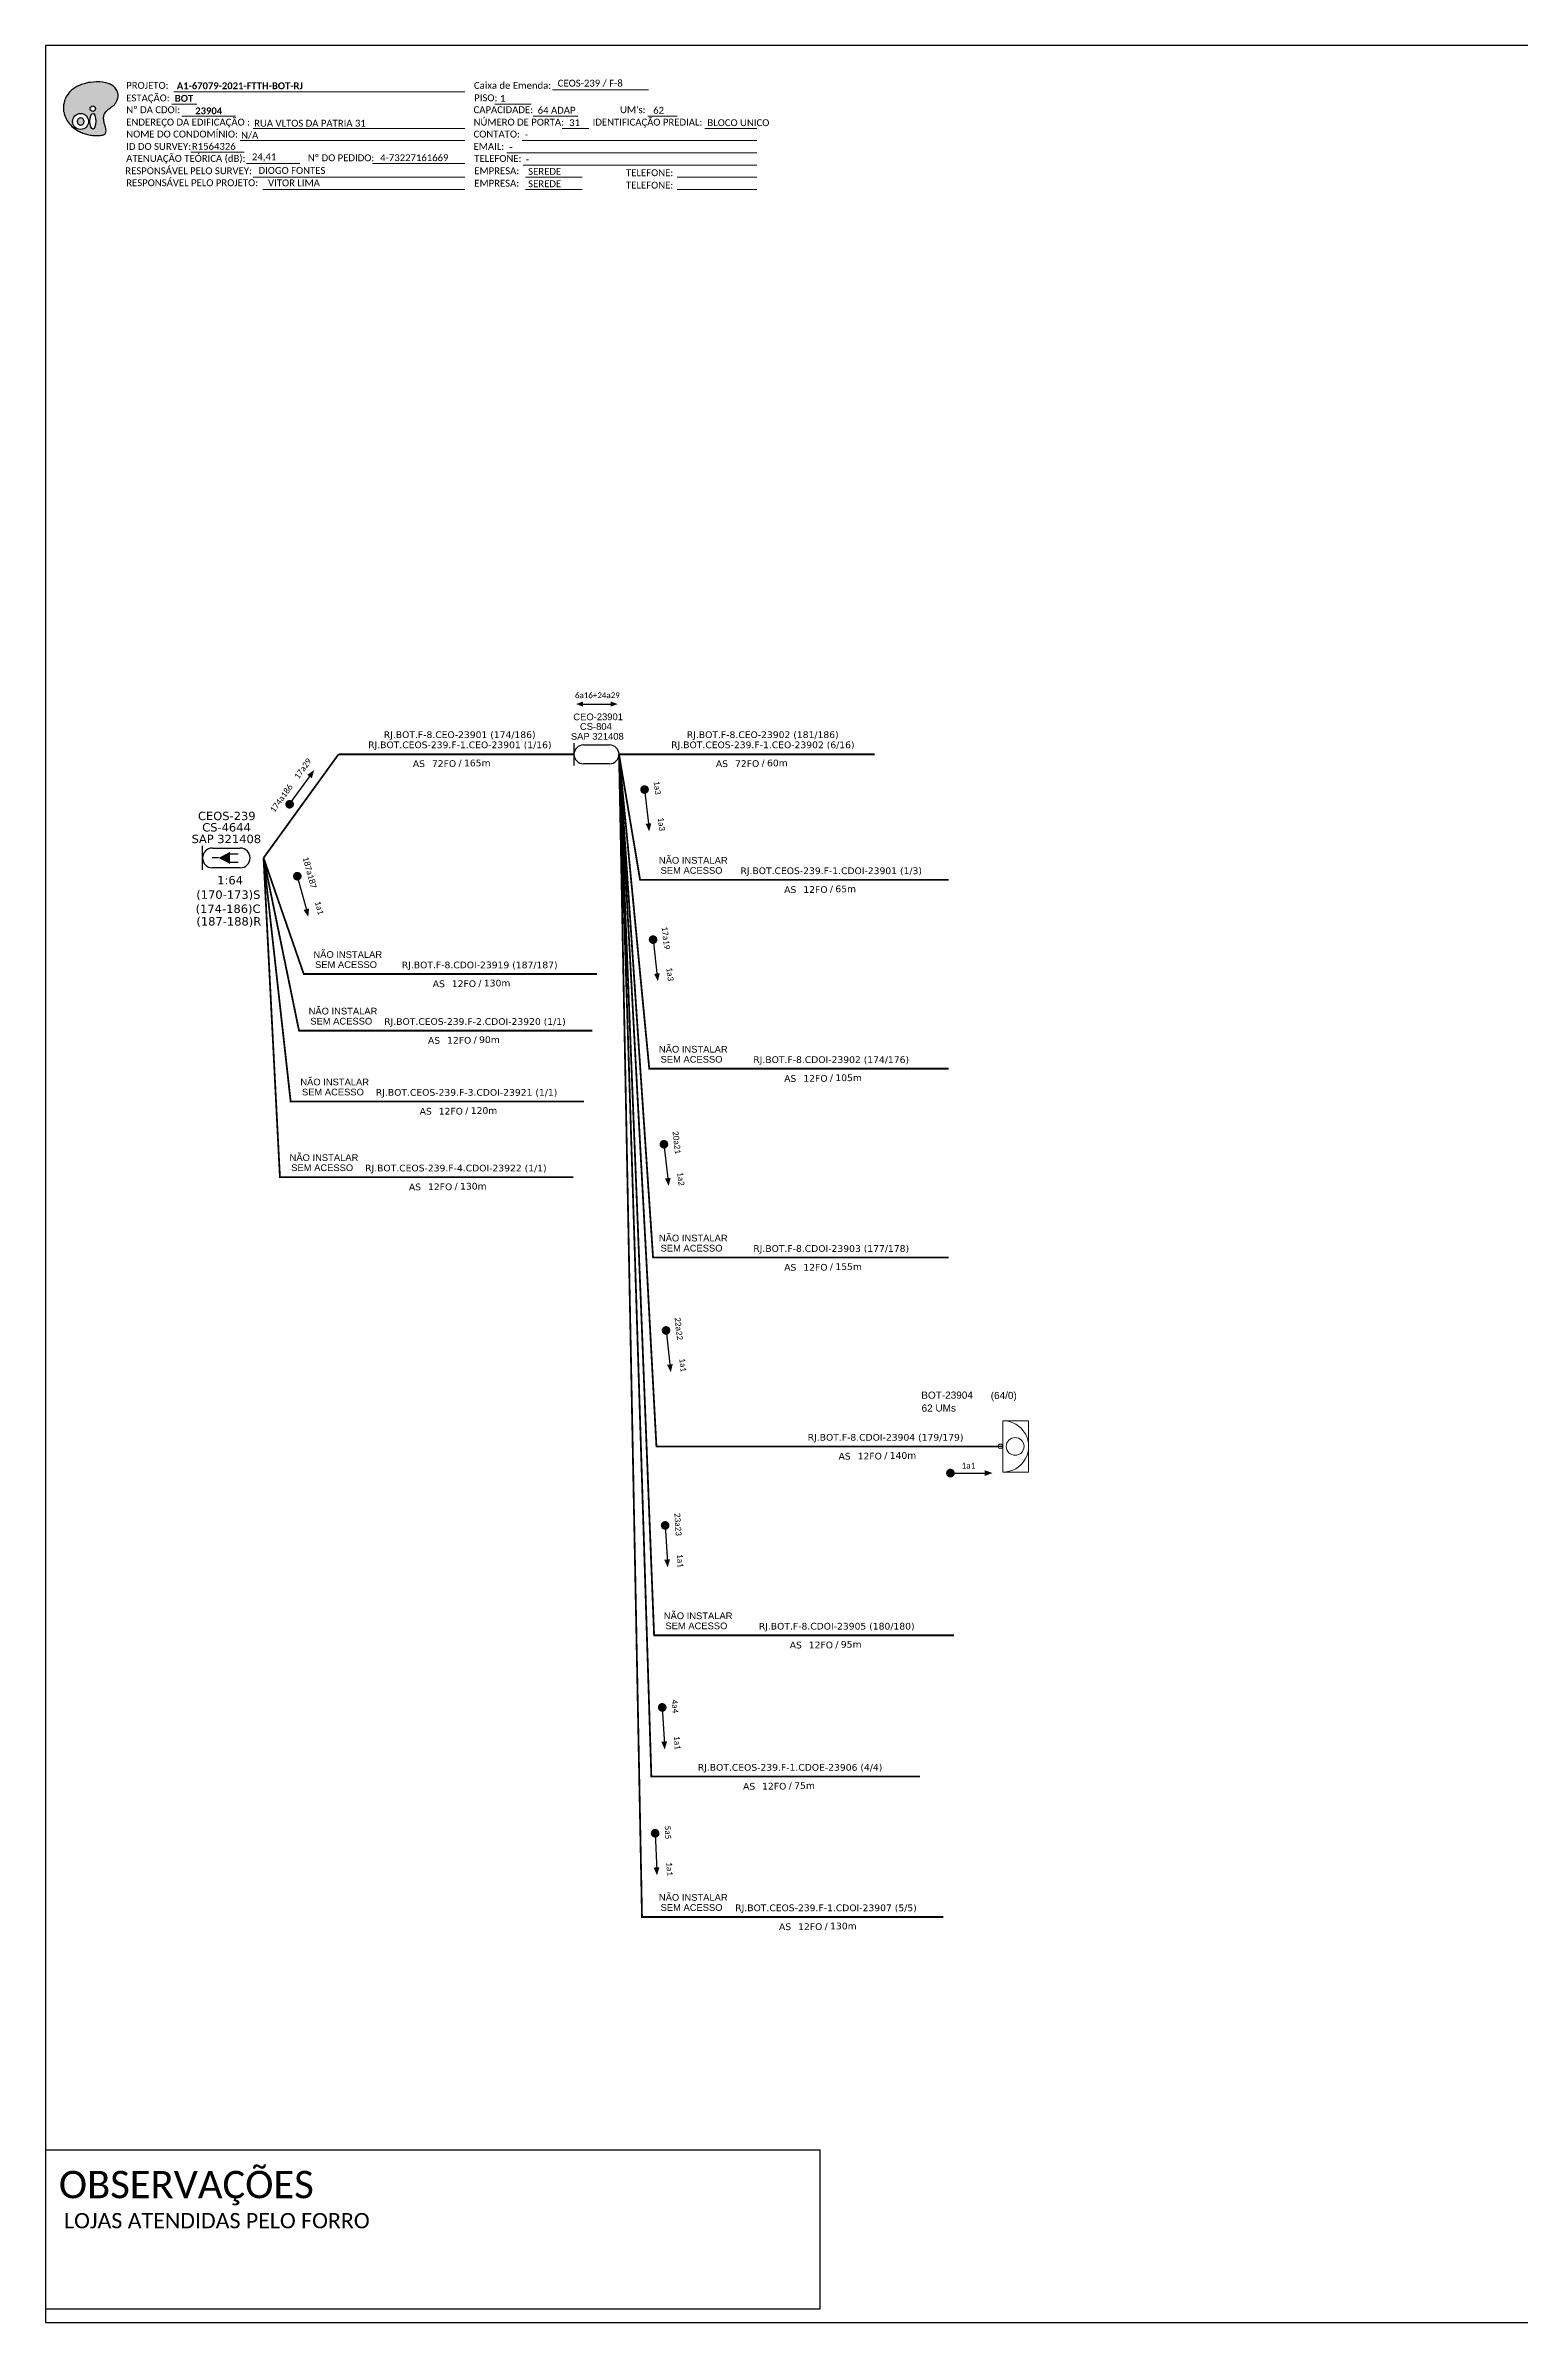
# Model space of a CAD drawing. Extents: x -89 to 749, y 705 to 1299.
# Drawn here: x -89 to 296, y 705 to 1299 of the extents above; entities that cross this region are included whole.
import ezdxf
from ezdxf.enums import TextEntityAlignment as Align

# ---------------------------------------------------------------- set-up
doc = ezdxf.new("R2010")
doc.units = 0
for name, color, linetype, lineweight in [("20.0-LEGENDA DOS CDO'S", 1, 'Continuous', 0), ('20.2-CDO_POSTE', 1, 'Continuous', 5), ('40.1-ETIQUETAS', 1, 'Continuous', 20)]:
    doc.layers.add(name, color=color, linetype=linetype, lineweight=lineweight)
for name, color, linetype in [('20.4-CEOS', 1, 'Continuous'), ('CAP a instalar', 1, 'Continuous'), ('SETA', 7, 'Continuous')]:
    doc.layers.add(name, color=color, linetype=linetype)
doc.styles.add('ARIAL', font='arial.ttf')
doc.styles.add('siredit', font='verdana.ttf')
doc.styles.get("Standard").update_dxf_attribs({"font": 'arial.ttf'})
doc.styles.add('WMF-Calibri0', font='calibri.ttf')
doc.styles.add('WMF-Calibri1', font='calibrib.ttf')
doc.linetypes.add('FENCELINE1', pattern='A,0.25,-0.1,[133,ltypeshp.shx,S=0.1,R=0,X=-0.1,Y=0],-0.1,1', length=1.45)

# ---------------------------------------------------------------- blocks, each defined once
blk = doc.blocks.new('OI')
h = blk.add_hatch(color=40)
edge = h.paths.add_edge_path()
edge.add_spline(control_points=[(4.35, -0.67), (3.92, -0.99), (3.26, -1.5), (2.81, -2.59), (2.9, -3.5), (3.06, -4.27), (3.31, -4.85), (3.37, -5.39), (3.4, -5.88), (3.2, -6.4), (2.54, -6.61), (1.65, -6.63), (0.55, -6.67), (-0.56, -6.42), (-1.61, -6.14), (-2.77, -5.61), (-3.92, -4.77), (-4.89, -3.7), (-5.34, -2.65), (-5.6, -1.94), (-5.85, -0.96), (-5.71, 0.47), (-5.1, 2.02), (-4.14, 3.02), (-3.3, 3.61), (-2.37, 4.16), (-1.36, 4.44), (-0.56, 4.7), (0.79, 4.85), (2.24, 4.97), (3.79, 4.57), (4.67, 4.21), (5.44, 3.65), (5.76, 2.99), (6.03, 2.21), (6.01, 1.46), (5.72, 0.64), (5.31, 0.08), (4.88, -0.38), (4.51, -0.55), (4.35, -0.67)], knot_values=[0, 0, 0, 0, 1.60434, 2.417191, 3.427595, 4.282808, 4.776746, 5.304182, 5.888771, 6.258406, 6.858137, 7.79129, 8.986195, 10.124242, 11.187857, 12.242908, 13.953784, 15.414161, 16.515391, 17.349188, 17.675853, 19.552021, 21.515531, 22.568638, 23.63245, 24.621084, 25.782718, 26.745347, 27.142653, 29.870543, 31.004649, 31.921532, 32.709589, 33.801391, 34.042471, 35.192333, 35.971461, 36.628871, 37.254359, 37.836911, 37.836911, 37.836911, 37.836911], degree=3, periodic=0)
h.paths.add_polyline_path([(1.13, -0.87, -1), (-0.04, -0.87, -1)], flags=16)
edge = h.paths.add_edge_path(flags=16)
edge.add_ellipse((0.56, -3.59), major_axis=(-0.02, 1.71), ratio=0.361305, start_angle=0, end_angle=360)
h.paths.add_polyline_path([(-0.36, -3.62, -1), (-3.8, -3.62, -1)], flags=16)
edge = h.paths.add_edge_path(flags=0)
edge.add_ellipse((-2.08, -3.62), major_axis=(0, 0.885), ratio=0.758294, start_angle=0, end_angle=360)
at = {"color": 40}
for centre, radius in [((-2.08, -3.62), 1.72), ((0.54, -0.87), 0.587)]:
    blk.add_circle(centre, radius, dxfattribs=at)
blk.add_ellipse((-2.08, -3.62), major_axis=(0, 0.885), ratio=0.758294, start_param=-3.141592653589792, end_param=3.141592653589792, dxfattribs=at)
blk.add_ellipse((0.56, -3.59), major_axis=(-0.02, 1.71), ratio=0.361305, dxfattribs=at)
at = {"color": 40, "start_tangent": (-0.800898, -0.598801), "end_tangent": (-0.800898, -0.598801)}
blk.add_spline([(4.35, -0.67), (3.2, -1.78), (2.9, -2.54), (2.92, -3.55), (3.12, -4.38), (3.28, -4.85), (3.37, -5.37), (3.35, -5.95), (3.2, -6.29), (2.66, -6.55), (1.73, -6.63), (0.54, -6.62), (-0.58, -6.41), (-1.6, -6.11), (-2.56, -5.67), (-3.95, -4.67), (-4.89, -3.56), (-5.37, -2.56), (-5.64, -1.78), (-5.72, -1.46), (-5.63, 0.42), (-4.84, 2.22), (-4.13, 2.99), (-3.27, 3.62), (-2.4, 4.09), (-1.3, 4.47), (-0.37, 4.72), (0.02, 4.77), (2.75, 4.8), (3.85, 4.53), (4.69, 4.16), (5.31, 3.68), (5.85, 2.73), (5.93, 2.5), (5.94, 1.35), (5.67, 0.62), (5.29, 0.08), (4.84, -0.36), (4.35, -0.67)], degree=3, dxfattribs=at)
blk = doc.blocks.new('CARIMBO')
at = {"color": 7, "lineweight": 0}
for points in [[(35.66, -16.79), (111.64, -16.79)], [(134.48, -16.3), (159.61, -16.3)], [(35.15, -20.06), (41.7, -20.06)], [(37.81, -23.14), (51.75, -23.14)], [(119.43, -20.02), (128.92, -20.02)], [(129.48, -23.14), (141.1, -23.14)], [(159.42, -23.14), (167.09, -23.14)], [(52.97, -29.48), (111.64, -29.48)], [(56.38, -26.37), (111.64, -26.37)], [(126.6, -29.48), (187.83, -29.48)], [(137.07, -26.37), (144.01, -26.37)], [(174.24, -26.37), (187.8, -26.37)], [(40.13, -32.55), (54.07, -32.55)], [(54.67, -35.52), (68.61, -35.52)], [(122.56, -32.72), (187.83, -32.72)], [(56.38, -39.07), (111.64, -39.07)], [(126.84, -35.96), (187.83, -35.96)], [(127.45, -39.07), (142.25, -39.07)], [(167.06, -39.07), (187.83, -39.07)], [(58.87, -42.31), (111.64, -42.31)], [(127.45, -42.31), (142.25, -42.31)], [(167.06, -42.31), (187.83, -42.31)]]:
    blk.add_lwpolyline(points, dxfattribs=at)
at = {"color": 7, "xscale": 1.213923925163967, "yscale": 1.213923925163967, "zscale": 1.213923925163967, "rotation": 0.1532896023949059}
blk.add_blockref('OI', (13.86, -20.16), dxfattribs=at)
at = {"color": 7, "lineweight": 0, "style": 'WMF-Calibri0'}
for s, height, p in [('PROJETO:', 1.793, (23.26, -16.04)), ('ESTAÇÃO:', 1.793, (23.26, -19.32)), ('Caixa de Emenda:', 1.7927, (114.02, -16.04)), ('PISO:', 1.793, (114.09, -19.28)), ('ENDEREÇO DA EDIFICAÇÃO :', 1.7927, (23.26, -25.63)), ('Nº DA CDOI:', 1.7927, (23.26, -22.39)), ('CAPACIDADE:', 1.7927, (113.91, -22.39)), ('NÚMERO DE PORTA:', 1.7927, (113.91, -25.63)), ('IDENTIFICAÇÃO PREDIAL:', 1.7927, (144.99, -25.63)), ("UM's:", 1.793, (152.15, -22.39)), ('NOME DO CONDOMÍNIO:', 1.7927, (23.26, -28.74)), ('CONTATO:', 1.793, (113.91, -28.74)), ('ATENUAÇÃO TEÓRICA (dB):', 1.7927, (23.26, -35.09)), ('ID DO SURVEY:', 1.7927, (23.26, -31.97)), ('EMAIL:', 1.793, (113.91, -31.97)), ('TELEFONE:', 1.793, (114.09, -35.09)), ('RESPONSÁVEL PELO SURVEY:', 1.7927, (23.02, -38.32)), ('RESPONSÁVEL PELO PROJETO:', 1.7927, (23.26, -41.44)), ('EMPRESA:', 1.793, (114.09, -38.32)), ('EMPRESA:', 1.793, (114.09, -41.56)), ('TELEFONE:', 1.793, (153.7, -38.83)), ('TELEFONE:', 1.793, (153.7, -42.06))]:
    blk.add_text(s, height=height, dxfattribs=at).set_placement(p)
at = {"color": 7, "lineweight": 0, "flags": 8}
for tag, p, style in [('EST', (35.94, -19.41), 'WMF-Calibri1'), ('PROJ', (36.46, -16.13), 'WMF-Calibri1'), ('PISO_PTR', (120.78, -19.42), 'WMF-Calibri0'), ('CEOS-XX', (135.87, -15.46), 'WMF-Calibri0'), ('CAPAC.', (130.66, -22.52), 'WMF-Calibri0'), ("UC'S", (160.78, -22.54), 'WMF-Calibri0'), ('NOME_DO_COND.', (53.23, -29.02), 'WMF-Calibri0'), ('LOGRADOURO', (56.65, -25.91), 'WMF-Calibri0'), ('NOME_DO_CONTATO', (127.3, -28.89), 'WMF-Calibri0'), ('N°', (138.85, -25.77), 'WMF-Calibri0'), ('N°PREDIO', (174.94, -25.77), 'WMF-Calibri0'), ('_ID_', (40.39, -31.94), 'WMF-Calibri0'), ('O_POTEN', (56.06, -34.68), 'WMF-Calibri0'), ('EMAIL', (123.26, -32.12), 'WMF-Calibri0'), ('TELEFONE', (127.55, -35.36), 'WMF-Calibri0'), ('RES_SURVEY', (57.78, -38.23), 'WMF-Calibri0'), ('RES_PROJ', (60.27, -41.47), 'WMF-Calibri0'), ('EMP_RESP_SURVEY', (128.16, -38.47), 'WMF-Calibri0'), ('EMP_RESP_PROJ', (128.16, -41.71), 'WMF-Calibri0'), ('CONT_RESP_SURVEY', (167.76, -38.47), 'WMF-Calibri0'), ('CONT_RESP_PROJ', (167.76, -41.71), 'WMF-Calibri0')]:
    blk.add_attdef(tag, p, '', height=1.79, dxfattribs=dict(at, style=style))
at = {"color": 7, "lineweight": 0, "style": 'WMF-Calibri1', "flags": 8}
blk.add_attdef("N° CDO'S", text='', height=1.79, dxfattribs=at).set_placement((44.78, -22.68), align=Align.CENTER)
blk = doc.blocks.new('CEOS_RP_CT_DRT')
at = {"layer": '20.4-CEOS', "color": 0}
for p, q in [((-4.54, 1.19), (-1.19, 1.19)), ((-1.19, -1.19), (-4.54, -1.19))]:
    blk.add_line(p, q, dxfattribs=at)
for points in [[(-5.73, -1.43), (-5.73, 1.44)], [(-3.79, 0), (-4.59, 0)], [(-2.47, 0.48), (-1.45, 0.48)], [(-2.47, -0.52), (-1.45, -0.52)]]:
    blk.add_lwpolyline(points, dxfattribs=at)
blk.add_lwpolyline([(-3.79, 0, 0, 1.47, 0), (-2.41, 0, 1.47, 1.47, 0)], format="xyseb", dxfattribs=at)
for centre, start, end in [((-4.54, 0), 90, 270), ((-1.19, 0), 270, 90)]:
    blk.add_arc(centre, 1.19, start, end, dxfattribs=at)
at = {"layer": '20.4-CEOS', "color": 7, "style": 'siredit'}
for tag, p in [('Nº_DA_CEOS', (-2.86, 5.6)), ('LOCAL', (-2.86, 4.24)), ('SAP', (-2.86, 2.78)), ('RACIO_SPLITAGEM', (-2.86, -1.88)), ('FIBRAS_SPLITTER', (-2.86, -3.58)), ('FIBRAS_TOP_C', (-2.86, -5.08)), ('RESERVA_FINAIS', (-2.86, -6.39))]:
    blk.add_attdef(tag, text='', height=1.01, dxfattribs=at).set_placement(p, align=Align.TOP_CENTER)
blk = doc.blocks.new('ETIQUETA_RS5F')
at = {"layer": '40.1-ETIQUETAS', "color": 0, "style": 'siredit'}
blk.add_text('/', height=1.5, dxfattribs=at).set_placement((1.58, -1.95), align=Align.MIDDLE_RIGHT)
for tag, p in [('ETIQUETA_R_SECUNDARIA', (1.21, 2.1)), ('ETIQUETA_R_PRIMARIA', (1.21, 4.1)), ('F_ATIVAS/F_MORTAS', (1.14, -4.24))]:
    blk.add_attdef(tag, text='', height=1.5, dxfattribs=at).set_placement(p, align=Align.MIDDLE_CENTER)
for tag, p in [('TIPO_CABO', (-6.58, -2.12)), ('CAP_CABO', (0.4, -2.09))]:
    blk.add_attdef(tag, text='', height=1.5, dxfattribs=at).set_placement(p, align=Align.MIDDLE_RIGHT)
blk.add_attdef('METROS', text='', height=1.5, dxfattribs=at).set_placement((2.14, -1.95), align=Align.MIDDLE_LEFT)
for tag, p in [('FUSÃO_1', (0.85, -8.39)), ('FUSÃO_2', (0.85, -10.6)), ('FUSÃO_3', (0.85, -12.93)), ('FUSÃO_4', (0.85, -15.14)), ('FUSÃO_5', (0.85, -17.16))]:
    blk.add_attdef(tag, text='', height=1.5, dxfattribs=at).set_placement(p, align=Align.CENTER)
blk = doc.blocks.new('CDOE-TEXTO PADRÃO')
at = {"layer": "20.0-LEGENDA DOS CDO'S", "color": 0, "style": 'ARIAL'}
for tag, p in [('CDO_N', (0.49, 7.39)), ('CORDOALHA', (0.5, 4.33)), ('SAP', (0.51, 1.67)), ('SPLITER_1', (0.59, -0.91)), ('SPLITER_2', (0.6, -3.55)), ('(XX-XX_F)S', (0.54, -8.29)), ('(XX-XX_L)S', (0.55, -10.83)), ('UMS', (0.55, -13.15))]:
    blk.add_attdef(tag, p, '', height=1.7, rotation=0.118, dxfattribs=at)
blk.add_attdef('FIBRAS_UTILIZADAS', text='', height=1.7, rotation=0.118, dxfattribs=at).set_placement((19.77, 7.43), align=Align.CENTER)

msp = doc.modelspace()

# ---------------------------------------------------------------- linework, layer by layer
msp.add_lwpolyline([(-89.32, 705.02), (749.25, 705.02), (749.25, 1299.02), (-89.32, 1299.02), (-89.32, 705.02)])
at = {"color": 7, "lineweight": 0}
msp.add_lwpolyline([(-4.01, 1268.26), (20.14, 1268.26)], dxfattribs=at)
at = {"const_width": 1.13}
for points in [[(66.96, 1105.49, -1), (67.09, 1104.37, -1)], [(-23.75, 1082.86, -1), (-23.45, 1081.77, -1)], [(69.19, 1066.33, -1), (69.32, 1065.21, -1)], [(72.03, 1012.95, -1), (72.16, 1011.83, -1)], [(72.57, 964.38, -1), (72.7, 963.26, -1)], [(72.37, 913.52, -1), (72.44, 912.39, -1)], [(71.61, 866.04, -1), (71.68, 864.92, -1)], [(69.77, 833.21, -1), (69.81, 832.08, -1)]]:
    msp.add_lwpolyline(points, format="xyb", close=True, dxfattribs=at)
at = {"const_width": 1.13, "elevation": 2}
for points in [[(-25.94, 1100.63, 1), (-25.28, 1101.54, 1)], [(146.29, 926.6, 1), (147.42, 926.6, 1)]]:
    msp.add_lwpolyline(points, format="xyb", close=True, dxfattribs=at)
at = {"color": 7}
msp.add_lwpolyline([(-89.24, 750.04), (112.74, 750.04), (112.74, 708.47), (-89.24, 708.47)], close=True, dxfattribs=at)
at = {"layer": '20.4-CEOS', "color": 5}
for p, q in [((48.62, 1111.16, 2), (48.62, 1117.06, 2)), ((51.06, 1116.56, 2), (57.92, 1116.56, 2)), ((57.92, 1111.67, 2), (51.06, 1111.67, 2))]:
    msp.add_line(p, q, dxfattribs=at)
for centre, start, end in [((51.06, 1114.11, 2), 90, 270), ((57.92, 1114.11, 2), 270, 90)]:
    msp.add_arc(centre, 2.45, start, end, dxfattribs=at)
at = {"layer": '40.1-ETIQUETAS', "color": 1}
msp.add_line((160.56, 926.85, 2), (160.56, 940.27, 2), dxfattribs=at)
at = {"layer": '40.1-ETIQUETAS', "color": 1, "elevation": 2}
msp.add_lwpolyline([(160.56, 940.27), (167.28, 940.27), (167.28, 926.82), (160.56, 926.82)], close=True, dxfattribs=at)
at = {"layer": '40.1-ETIQUETAS', "color": 1}
for centre, major_axis, start_param, end_param in [((160.56, 933.56, 2), (-4.74, 4.74), 2.356194, 5.497787), ((159.94, 933.56, 2), (-0.439, 0.439), 2.356194490191767, 8.639379797371353), ((163.75, 933.56, 2), (1.64, 1.64), 3.926991, 10.210176)]:
    msp.add_ellipse(centre, major_axis=major_axis, ratio=1, start_param=start_param, end_param=end_param, dxfattribs=at)
at = {"layer": 'CAP a instalar', "color": 7, "linetype": 'FENCELINE1', "ltscale": 7, "const_width": 0.467, "elevation": 2}
for points in [[(-32.41, 1087.09), (-12.85, 1114.11)], [(48.62, 1114.11), (-12.85, 1114.11)], [(60.37, 1114.11), (127.05, 1114.11)], [(60.37, 1114.11), (68.8, 847.45), (138.95, 847.45)]]:
    msp.add_lwpolyline(points, dxfattribs=at)
at = {"layer": 'CAP a instalar', "color": 8, "linetype": 'FENCELINE1', "ltscale": 7, "const_width": 0.467, "elevation": 2}
for points in [[(60.37, 1114.11), (65.86, 1081.37), (146.37, 1081.37)], [(60.37, 1114.11), (68.26, 1032.1), (146.37, 1032.1)], [(60.37, 1114.11), (69.25, 982.83), (146.37, 982.83)], [(60.37, 1114.11), (69.52, 884.29), (147.81, 884.29)], [(60.37, 1114.11), (66.36, 810.81), (145.01, 810.81)], [(-32.41, 1087.09), (-21.92, 1056.8), (54.63, 1056.8)], [(-32.41, 1087.09), (-23.16, 1042.04), (53.39, 1042.04)], [(-32.41, 1087.09), (-25.34, 1023.54), (51.22, 1023.54)], [(-32.41, 1087.09), (-28.14, 1003.81), (48.42, 1003.81)]]:
    msp.add_lwpolyline(points, dxfattribs=at)
at = {"layer": 'CAP a instalar', "color": 1, "linetype": 'FENCELINE1', "ltscale": 7, "const_width": 0.467, "elevation": 2}
msp.add_lwpolyline([(60.37, 1114.11), (70.13, 933.56), (160.56, 933.56)], dxfattribs=at)
at = {"layer": 'SETA', "elevation": 2}
for points in [[(50.3, 1127.21), (58.89, 1127.21)], [(-25.61, 1101.09), (-19.93, 1108.95)], [(146.85, 926.6), (156.55, 926.6)]]:
    msp.add_lwpolyline(points, dxfattribs=at)
at = {"layer": 'SETA'}
for points in [[(67.03, 1104.93), (68.13, 1095.29)], [(-23.6, 1082.31), (-21.05, 1072.96)], [(69.26, 1065.77), (70.36, 1056.14)], [(72.09, 1012.39), (73.19, 1002.75)], [(72.64, 963.82), (73.74, 954.18)], [(72.4, 912.95), (72.99, 903.27)], [(71.64, 865.48), (72.23, 855.8)], [(69.79, 832.64), (70.21, 822.95)]]:
    msp.add_lwpolyline(points, dxfattribs=at)
for points in [[(50.99, 1127.89, 2), (49.15, 1127.23, 2), (50.99, 1126.56, 2)], [(58.2, 1127.89, 2), (60.03, 1127.23, 2), (58.2, 1126.56, 2)], [(-21.01, 1108.77, 2), (-19.19, 1110, 2), (-19.79, 1107.88, 2)], [(67.28, 1095.98), (68.26, 1094.01), (68.77, 1096.15)], [(-21.99, 1073.51), (-20.73, 1071.71), (-20.54, 1073.9)], [(69.51, 1056.82), (70.49, 1054.86), (71, 1057)], [(72.34, 1003.44), (73.32, 1001.47), (73.84, 1003.61)], [(72.89, 954.87), (73.87, 952.9), (74.38, 955.04)], [(155.77, 927.37, 2), (157.84, 926.61, 2), (155.77, 925.86, 2)], [(72.18, 904), (73.06, 901.99), (73.68, 904.1)], [(71.42, 856.53), (72.29, 854.51), (72.92, 856.62)], [(69.41, 823.7), (70.26, 821.67), (70.92, 823.76)]]:
    msp.add_solid(points, dxfattribs=at)

# ---------------------------------------------------------------- block references
ref = msp.add_blockref('CARIMBO', (-91.51, 1303.77))
ref.add_attrib('PROJ', 'A1-67079-2021-FTTH-BOT-RJ', (-55.05, 1287.63), dxfattribs={"color": 7, "lineweight": 0, "height": 1.7927, "style": 'WMF-Calibri1'})
ref.add_attrib('EST', 'BOT', (-55.57, 1284.35), dxfattribs={"color": 7, "lineweight": 0, "height": 1.793, "style": 'WMF-Calibri1'})
ref.add_attrib("N° CDO'S", '23904', dxfattribs={"color": 7, "lineweight": 0, "height": 1.793, "style": 'WMF-Calibri1'}).set_placement((-46.73, 1281.09), align=Align.CENTER)
ref.add_attrib('LOGRADOURO', 'RUA VLTOS DA PATRIA 31', (-34.86, 1277.86), dxfattribs={"color": 7, "lineweight": 0, "height": 1.7927, "style": 'WMF-Calibri0'})
ref.add_attrib('NOME_DO_COND.', 'N/A', (-38.28, 1274.74), dxfattribs={"color": 7, "lineweight": 0, "height": 1.793, "style": 'WMF-Calibri0'})
ref.add_attrib('_ID_', 'R1564326', (-51.11, 1271.83), dxfattribs={"color": 7, "lineweight": 0, "height": 1.793, "style": 'WMF-Calibri0'})
ref.add_attrib('O_POTEN', '24,41', (-35.45, 1269.09), dxfattribs={"color": 7, "lineweight": 0, "height": 1.793, "style": 'WMF-Calibri0'})
ref.add_attrib('RES_SURVEY', 'DIOGO FONTES', (-33.73, 1265.54), dxfattribs={"color": 7, "lineweight": 0, "height": 1.7927, "style": 'WMF-Calibri0'})
ref.add_attrib('RES_PROJ', 'VITOR LIMA', (-31.24, 1262.3), dxfattribs={"color": 7, "lineweight": 0, "height": 1.793, "style": 'WMF-Calibri0'})
ref.add_attrib('CEOS-XX', 'CEOS-239 / F-8', (44.36, 1288.31), dxfattribs={"color": 7, "lineweight": 0, "height": 1.7927, "style": 'WMF-Calibri0'})
ref.add_attrib('CAPAC.', '64 ADAP', (39.15, 1281.25), dxfattribs={"color": 7, "lineweight": 0, "height": 1.793, "style": 'WMF-Calibri0'})
ref.add_attrib("UC'S", '62', (69.27, 1281.23), dxfattribs={"color": 7, "lineweight": 0, "height": 1.793, "style": 'WMF-Calibri0'})
ref.add_attrib('PISO_PTR', '1', (29.28, 1284.34), dxfattribs={"color": 7, "lineweight": 0, "height": 1.79, "style": 'WMF-Calibri0'})
ref.add_attrib('N°', '31', (47.34, 1278), dxfattribs={"color": 7, "lineweight": 0, "height": 1.793, "style": 'WMF-Calibri0'})
ref.add_attrib('N°PREDIO', 'BLOCO UNICO', (83.43, 1278), dxfattribs={"color": 7, "lineweight": 0, "height": 1.7927, "style": 'WMF-Calibri0'})
ref.add_attrib('NOME_DO_CONTATO', '-', (35.79, 1274.88), dxfattribs={"color": 7, "lineweight": 0, "height": 1.79, "style": 'WMF-Calibri0'})
ref.add_attrib('EMAIL', '-', (31.75, 1271.65), dxfattribs={"color": 7, "lineweight": 0, "height": 1.79, "style": 'WMF-Calibri0'})
ref.add_attrib('TELEFONE', '-', (36.04, 1268.41), dxfattribs={"color": 7, "lineweight": 0, "height": 1.79, "style": 'WMF-Calibri0'})
ref.add_attrib('EMP_RESP_SURVEY', 'SEREDE', (36.65, 1265.3), dxfattribs={"color": 7, "lineweight": 0, "height": 1.793, "style": 'WMF-Calibri0'})
ref.add_attrib('EMP_RESP_PROJ', 'SEREDE', (36.65, 1262.06), dxfattribs={"color": 7, "lineweight": 0, "height": 1.793, "style": 'WMF-Calibri0'})
at = {"layer": '20.2-CDO_POSTE', "color": 5}
ref = msp.add_blockref('CDOE-TEXTO PADRÃO', (48.31, 1116.01, 2), dxfattribs=dict(at, xscale=1.034482322246155, yscale=1.034482322246155, zscale=1.034482322246155))
ref.add_attrib('CDO_N', 'CEO-23901', (48.43, 1123, 2), dxfattribs={"layer": "20.0-LEGENDA DOS CDO'S", "color": 0, "height": 1.758, "rotation": 0.11799, "style": 'ARIAL'})
ref.add_attrib('CORDOALHA', 'CS-804', (50.16, 1120.5, 2), dxfattribs={"layer": "20.0-LEGENDA DOS CDO'S", "color": 0, "height": 1.758, "rotation": 0.11799, "style": 'ARIAL'})
ref.add_attrib('SAP', 'SAP 321408', (47.8, 1117.9, 2), dxfattribs={"layer": "20.0-LEGENDA DOS CDO'S", "color": 0, "height": 1.758, "rotation": 0.11799, "style": 'ARIAL'})
at = {"layer": '20.4-CEOS', "color": 7}
ref = msp.add_blockref('CEOS_RP_CT_DRT', (-35.94, 1087.09, 2), dxfattribs=dict(at, xscale=2.161665797233581, yscale=2.161665797233581, zscale=2.161665797233581))
ref.add_attrib('Nº_DA_CEOS', 'CEOS-239', dxfattribs={"color": 7, "height": 2.183, "style": 'siredit'}).set_placement((-42.01, 1099.14, 2), align=Align.TOP_CENTER)
ref.add_attrib('LOCAL', 'CS-4644', dxfattribs={"color": 7, "height": 2.183, "style": 'siredit'}).set_placement((-42.08, 1096.17, 2), align=Align.TOP_CENTER)
ref.add_attrib('SAP', 'SAP 321408', dxfattribs={"color": 7, "height": 2.183, "style": 'siredit'}).set_placement((-42.12, 1093.14, 2), align=Align.TOP_CENTER)
ref.add_attrib('RACIO_SPLITAGEM', '1:64', dxfattribs={"color": 7, "height": 2.183, "style": 'siredit'}).set_placement((-41.14, 1082.38, 2), align=Align.TOP_CENTER)
ref.add_attrib('FIBRAS_SPLITTER', '(170-173)S', dxfattribs={"color": 7, "height": 2.183, "style": 'siredit'}).set_placement((-41.6, 1078.61, 2), align=Align.TOP_CENTER)
ref.add_attrib('FIBRAS_TOP_C', '(174-186)C', dxfattribs={"color": 7, "height": 2.183, "style": 'siredit'}).set_placement((-41.67, 1074.92, 2), align=Align.TOP_CENTER)
ref.add_attrib('RESERVA_FINAIS', '(187-188)R', dxfattribs={"color": 7, "height": 2.183, "style": 'siredit'}).set_placement((-41.48, 1071.64, 2), align=Align.TOP_CENTER)
at = {"layer": '40.1-ETIQUETAS', "color": 7}
ref = msp.add_blockref('ETIQUETA_RS5F', (17.44, 1114.14, 2), dxfattribs=dict(at, xscale=1.16639998499977, yscale=1.16639998499977, zscale=1.16639998499977))
ref.add_attrib('ETIQUETA_R_PRIMARIA', 'RJ.BOT.F-8.CEO-23901 (174/186)', dxfattribs={"color": 0, "height": 1.7496, "style": 'siredit'}).set_placement((18.78, 1119.24, 2), align=Align.MIDDLE_CENTER)
ref.add_attrib('ETIQUETA_R_SECUNDARIA', 'RJ.BOT.CEOS-239.F-1.CEO-23901 (1/16)', dxfattribs={"color": 0, "height": 1.7496, "style": 'siredit'}).set_placement((18.82, 1116.59, 2), align=Align.MIDDLE_CENTER)
ref.add_attrib('TIPO_CABO', 'AS', dxfattribs={"color": 0, "height": 1.75, "style": 'siredit'}).set_placement((9.72, 1111.67, 2), align=Align.MIDDLE_RIGHT)
ref.add_attrib('CAP_CABO', '72FO', dxfattribs={"color": 0, "height": 1.75, "style": 'siredit'}).set_placement((17.86, 1111.7, 2), align=Align.MIDDLE_RIGHT)
ref.add_attrib('METROS', '165m', dxfattribs={"color": 0, "height": 1.75, "style": 'siredit'}).set_placement((19.9, 1111.86, 2), align=Align.MIDDLE_LEFT)
ref = msp.add_blockref('ETIQUETA_RS5F', (96.53, 1114.14, 2), dxfattribs=dict(at, xscale=1.16639998499977, yscale=1.16639998499977, zscale=1.16639998499977))
ref.add_attrib('ETIQUETA_R_PRIMARIA', 'RJ.BOT.F-8.CEO-23902 (181/186)', dxfattribs={"color": 0, "height": 1.7496, "style": 'siredit'}).set_placement((97.87, 1119.24, 2), align=Align.MIDDLE_CENTER)
ref.add_attrib('ETIQUETA_R_SECUNDARIA', 'RJ.BOT.CEOS-239.F-1.CEO-23902 (6/16)', dxfattribs={"color": 0, "height": 1.7496, "style": 'siredit'}).set_placement((97.91, 1116.59, 2), align=Align.MIDDLE_CENTER)
ref.add_attrib('TIPO_CABO', 'AS', dxfattribs={"color": 0, "height": 1.75, "style": 'siredit'}).set_placement((88.81, 1111.67, 2), align=Align.MIDDLE_RIGHT)
ref.add_attrib('CAP_CABO', '72FO', dxfattribs={"color": 0, "height": 1.75, "style": 'siredit'}).set_placement((96.96, 1111.7, 2), align=Align.MIDDLE_RIGHT)
ref.add_attrib('METROS', '60m', dxfattribs={"color": 0, "height": 1.75, "style": 'siredit'}).set_placement((98.99, 1111.86, 2), align=Align.MIDDLE_LEFT)
at = {"layer": '40.1-ETIQUETAS', "color": 8}
ref = msp.add_blockref('ETIQUETA_RS5F', (114.36, 1081.29, 2), dxfattribs=dict(at, xscale=1.16639998499977, yscale=1.16639998499977, zscale=1.16639998499977))
ref.add_attrib('ETIQUETA_R_SECUNDARIA', 'RJ.BOT.CEOS-239.F-1.CDOI-23901 (1/3)', dxfattribs={"color": 0, "height": 1.7496, "style": 'siredit'}).set_placement((115.74, 1083.74, 2), align=Align.MIDDLE_CENTER)
ref.add_attrib('TIPO_CABO', 'AS', dxfattribs={"color": 0, "height": 1.75, "style": 'siredit'}).set_placement((106.64, 1078.82, 2), align=Align.MIDDLE_RIGHT)
ref.add_attrib('CAP_CABO', '12FO', dxfattribs={"color": 0, "height": 1.75, "style": 'siredit'}).set_placement((114.79, 1078.84, 2), align=Align.MIDDLE_RIGHT)
ref.add_attrib('METROS', '65m', dxfattribs={"color": 0, "height": 1.75, "style": 'siredit'}).set_placement((116.82, 1079.01, 2), align=Align.MIDDLE_LEFT)
ref = msp.add_blockref('ETIQUETA_RS5F', (22.62, 1056.72, 2), dxfattribs=dict(at, xscale=1.16639998499977, yscale=1.16639998499977, zscale=1.16639998499977))
ref.add_attrib('ETIQUETA_R_SECUNDARIA', 'RJ.BOT.F-8.CDOI-23919 (187/187)', dxfattribs={"color": 0, "height": 1.7496, "style": 'siredit'}).set_placement((24, 1059.17, 2), align=Align.MIDDLE_CENTER)
ref.add_attrib('TIPO_CABO', 'AS', dxfattribs={"color": 0, "height": 1.75, "style": 'siredit'}).set_placement((14.91, 1054.25, 2), align=Align.MIDDLE_RIGHT)
ref.add_attrib('CAP_CABO', '12FO', dxfattribs={"color": 0, "height": 1.75, "style": 'siredit'}).set_placement((23.05, 1054.28, 2), align=Align.MIDDLE_RIGHT)
ref.add_attrib('METROS', '130m', dxfattribs={"color": 0, "height": 1.75, "style": 'siredit'}).set_placement((25.08, 1054.44, 2), align=Align.MIDDLE_LEFT)
ref = msp.add_blockref('ETIQUETA_RS5F', (21.38, 1041.96, 2), dxfattribs=dict(at, xscale=1.16639998499977, yscale=1.16639998499977, zscale=1.16639998499977))
ref.add_attrib('ETIQUETA_R_SECUNDARIA', 'RJ.BOT.CEOS-239.F-2.CDOI-23920 (1/1)', dxfattribs={"color": 0, "height": 1.7496, "style": 'siredit'}).set_placement((22.76, 1044.41, 2), align=Align.MIDDLE_CENTER)
ref.add_attrib('TIPO_CABO', 'AS', dxfattribs={"color": 0, "height": 1.75, "style": 'siredit'}).set_placement((13.66, 1039.49, 2), align=Align.MIDDLE_RIGHT)
ref.add_attrib('CAP_CABO', '12FO', dxfattribs={"color": 0, "height": 1.75, "style": 'siredit'}).set_placement((21.81, 1039.51, 2), align=Align.MIDDLE_RIGHT)
ref.add_attrib('METROS', '90m', dxfattribs={"color": 0, "height": 1.75, "style": 'siredit'}).set_placement((23.84, 1039.68, 2), align=Align.MIDDLE_LEFT)
ref = msp.add_blockref('ETIQUETA_RS5F', (114.36, 1032.02, 2), dxfattribs=dict(at, xscale=1.16639998499977, yscale=1.16639998499977, zscale=1.16639998499977))
ref.add_attrib('ETIQUETA_R_SECUNDARIA', 'RJ.BOT.F-8.CDOI-23902 (174/176)', dxfattribs={"color": 0, "height": 1.7496, "style": 'siredit'}).set_placement((115.74, 1034.47, 2), align=Align.MIDDLE_CENTER)
ref.add_attrib('TIPO_CABO', 'AS', dxfattribs={"color": 0, "height": 1.75, "style": 'siredit'}).set_placement((106.64, 1029.55, 2), align=Align.MIDDLE_RIGHT)
ref.add_attrib('CAP_CABO', '12FO', dxfattribs={"color": 0, "height": 1.75, "style": 'siredit'}).set_placement((114.79, 1029.57, 2), align=Align.MIDDLE_RIGHT)
ref.add_attrib('METROS', '105m', dxfattribs={"color": 0, "height": 1.75, "style": 'siredit'}).set_placement((116.82, 1029.74, 2), align=Align.MIDDLE_LEFT)
ref = msp.add_blockref('ETIQUETA_RS5F', (19.2, 1023.46, 2), dxfattribs=dict(at, xscale=1.16639998499977, yscale=1.16639998499977, zscale=1.16639998499977))
ref.add_attrib('ETIQUETA_R_SECUNDARIA', 'RJ.BOT.CEOS-239.F-3.CDOI-23921 (1/1)', dxfattribs={"color": 0, "height": 1.7496, "style": 'siredit'}).set_placement((20.58, 1025.92, 2), align=Align.MIDDLE_CENTER)
ref.add_attrib('TIPO_CABO', 'AS', dxfattribs={"color": 0, "height": 1.75, "style": 'siredit'}).set_placement((11.49, 1021, 2), align=Align.MIDDLE_RIGHT)
ref.add_attrib('CAP_CABO', '12FO', dxfattribs={"color": 0, "height": 1.75, "style": 'siredit'}).set_placement((19.63, 1021.02, 2), align=Align.MIDDLE_RIGHT)
ref.add_attrib('METROS', '120m', dxfattribs={"color": 0, "height": 1.75, "style": 'siredit'}).set_placement((21.67, 1021.18, 2), align=Align.MIDDLE_LEFT)
ref = msp.add_blockref('ETIQUETA_RS5F', (16.4, 1003.73, 2), dxfattribs=dict(at, xscale=1.16639998499977, yscale=1.16639998499977, zscale=1.16639998499977))
ref.add_attrib('ETIQUETA_R_SECUNDARIA', 'RJ.BOT.CEOS-239.F-4.CDOI-23922 (1/1)', dxfattribs={"color": 0, "height": 1.7496, "style": 'siredit'}).set_placement((17.78, 1006.18, 2), align=Align.MIDDLE_CENTER)
ref.add_attrib('TIPO_CABO', 'AS', dxfattribs={"color": 0, "height": 1.75, "style": 'siredit'}).set_placement((8.69, 1001.26, 2), align=Align.MIDDLE_RIGHT)
ref.add_attrib('CAP_CABO', '12FO', dxfattribs={"color": 0, "height": 1.75, "style": 'siredit'}).set_placement((16.83, 1001.29, 2), align=Align.MIDDLE_RIGHT)
ref.add_attrib('METROS', '130m', dxfattribs={"color": 0, "height": 1.75, "style": 'siredit'}).set_placement((18.87, 1001.45, 2), align=Align.MIDDLE_LEFT)
ref = msp.add_blockref('ETIQUETA_RS5F', (114.36, 982.75, 2), dxfattribs=dict(at, xscale=1.16639998499977, yscale=1.16639998499977, zscale=1.16639998499977))
ref.add_attrib('ETIQUETA_R_SECUNDARIA', 'RJ.BOT.F-8.CDOI-23903 (177/178)', dxfattribs={"color": 0, "height": 1.7496, "style": 'siredit'}).set_placement((115.74, 985.2, 2), align=Align.MIDDLE_CENTER)
ref.add_attrib('TIPO_CABO', 'AS', dxfattribs={"color": 0, "height": 1.75, "style": 'siredit'}).set_placement((106.64, 980.28, 2), align=Align.MIDDLE_RIGHT)
ref.add_attrib('CAP_CABO', '12FO', dxfattribs={"color": 0, "height": 1.75, "style": 'siredit'}).set_placement((114.79, 980.3, 2), align=Align.MIDDLE_RIGHT)
ref.add_attrib('METROS', '155m', dxfattribs={"color": 0, "height": 1.75, "style": 'siredit'}).set_placement((116.82, 980.47, 2), align=Align.MIDDLE_LEFT)
at = {"layer": '40.1-ETIQUETAS', "color": 1}
ref = msp.add_blockref('CDOE-TEXTO PADRÃO', (147.26, 933.52, 2), dxfattribs=dict(at, xscale=1.09648293559315, yscale=1.09648293559315, zscale=1.09648293559315))
ref.add_attrib('CDO_N', 'BOT-23904', (139.26, 946, 2), dxfattribs={"layer": "20.0-LEGENDA DOS CDO'S", "color": 0, "height": 1.864, "rotation": 0.11799, "style": 'ARIAL'})
ref.add_attrib('CORDOALHA', '62 UMs', (139.33, 942.64, 2), dxfattribs={"layer": "20.0-LEGENDA DOS CDO'S", "color": 0, "height": 1.864, "rotation": 0.11799, "style": 'ARIAL'})
ref.add_attrib('FIBRAS_UTILIZADAS', '           (64/0)', dxfattribs={"layer": "20.0-LEGENDA DOS CDO'S", "color": 0, "height": 1.8639, "rotation": 0.11799, "style": 'ARIAL'}).set_placement((156.8, 945.92, 2), align=Align.CENTER)
ref = msp.add_blockref('ETIQUETA_RS5F', (128.55, 933.48, 2), dxfattribs=dict(at, xscale=1.16639998499977, yscale=1.16639998499977, zscale=1.16639998499977))
ref.add_attrib('ETIQUETA_R_SECUNDARIA', 'RJ.BOT.F-8.CDOI-23904 (179/179)', dxfattribs={"color": 0, "height": 1.7496, "style": 'siredit'}).set_placement((129.93, 935.93, 2), align=Align.MIDDLE_CENTER)
ref.add_attrib('TIPO_CABO', 'AS', dxfattribs={"color": 0, "height": 1.75, "style": 'siredit'}).set_placement((120.83, 931.01, 2), align=Align.MIDDLE_RIGHT)
ref.add_attrib('CAP_CABO', '12FO', dxfattribs={"color": 0, "height": 1.75, "style": 'siredit'}).set_placement((128.97, 931.03, 2), align=Align.MIDDLE_RIGHT)
ref.add_attrib('METROS', '140m', dxfattribs={"color": 0, "height": 1.75, "style": 'siredit'}).set_placement((131.01, 931.2, 2), align=Align.MIDDLE_LEFT)
at = {"layer": '40.1-ETIQUETAS', "color": 8}
ref = msp.add_blockref('ETIQUETA_RS5F', (115.79, 884.21, 2), dxfattribs=dict(at, xscale=1.16639998499977, yscale=1.16639998499977, zscale=1.16639998499977))
ref.add_attrib('ETIQUETA_R_SECUNDARIA', 'RJ.BOT.F-8.CDOI-23905 (180/180)', dxfattribs={"color": 0, "height": 1.7496, "style": 'siredit'}).set_placement((117.17, 886.66, 2), align=Align.MIDDLE_CENTER)
ref.add_attrib('TIPO_CABO', 'AS', dxfattribs={"color": 0, "height": 1.75, "style": 'siredit'}).set_placement((108.08, 881.74, 2), align=Align.MIDDLE_RIGHT)
ref.add_attrib('CAP_CABO', '12FO', dxfattribs={"color": 0, "height": 1.75, "style": 'siredit'}).set_placement((116.22, 881.76, 2), align=Align.MIDDLE_RIGHT)
ref.add_attrib('METROS', '95m', dxfattribs={"color": 0, "height": 1.75, "style": 'siredit'}).set_placement((118.26, 881.93, 2), align=Align.MIDDLE_LEFT)
at = {"layer": '40.1-ETIQUETAS', "color": 7}
ref = msp.add_blockref('ETIQUETA_RS5F', (103.62, 847.37, 2), dxfattribs=dict(at, xscale=1.16639998499977, yscale=1.16639998499977, zscale=1.16639998499977))
ref.add_attrib('ETIQUETA_R_SECUNDARIA', 'RJ.BOT.CEOS-239.F-1.CDOE-23906 (4/4)', dxfattribs={"color": 0, "height": 1.7496, "style": 'siredit'}).set_placement((105, 849.83, 2), align=Align.MIDDLE_CENTER)
ref.add_attrib('TIPO_CABO', 'AS', dxfattribs={"color": 0, "height": 1.75, "style": 'siredit'}).set_placement((95.9, 844.9, 2), align=Align.MIDDLE_RIGHT)
ref.add_attrib('CAP_CABO', '12FO', dxfattribs={"color": 0, "height": 1.75, "style": 'siredit'}).set_placement((104.04, 844.93, 2), align=Align.MIDDLE_RIGHT)
ref.add_attrib('METROS', '75m', dxfattribs={"color": 0, "height": 1.75, "style": 'siredit'}).set_placement((106.08, 845.09, 2), align=Align.MIDDLE_LEFT)
at = {"layer": '40.1-ETIQUETAS', "color": 8}
ref = msp.add_blockref('ETIQUETA_RS5F', (113, 810.73, 2), dxfattribs=dict(at, xscale=1.16639998499977, yscale=1.16639998499977, zscale=1.16639998499977))
ref.add_attrib('ETIQUETA_R_SECUNDARIA', 'RJ.BOT.CEOS-239.F-1.CDOI-23907 (5/5)', dxfattribs={"color": 0, "height": 1.7496, "style": 'siredit'}).set_placement((114.38, 813.19, 2), align=Align.MIDDLE_CENTER)
ref.add_attrib('TIPO_CABO', 'AS', dxfattribs={"color": 0, "height": 1.75, "style": 'siredit'}).set_placement((105.28, 808.26, 2), align=Align.MIDDLE_RIGHT)
ref.add_attrib('CAP_CABO', '12FO', dxfattribs={"color": 0, "height": 1.75, "style": 'siredit'}).set_placement((113.43, 808.29, 2), align=Align.MIDDLE_RIGHT)
ref.add_attrib('METROS', '130m', dxfattribs={"color": 0, "height": 1.75, "style": 'siredit'}).set_placement((115.46, 808.45, 2), align=Align.MIDDLE_LEFT)

# ---------------------------------------------------------------- texts
at = {"color": 7, "lineweight": 0, "style": 'WMF-Calibri0'}
msp.add_text('Nº DO PEDIDO:', height=1.7927, dxfattribs=at).set_placement((-20.88, 1268.84))
at = {"color": 8, "linetype": 'Continuous', "style": 'ARIAL'}
for s, p in [('NÃO INSTALAR', (70.78, 1085.58)), ('SEM ACESSO', (71.21, 1082.95)), ('NÃO INSTALAR', (-19.39, 1061.01)), ('SEM ACESSO', (-18.97, 1058.38)), ('NÃO INSTALAR', (-20.64, 1046.25)), ('SEM ACESSO', (-20.21, 1043.62)), ('NÃO INSTALAR', (70.78, 1036.31)), ('SEM ACESSO', (71.21, 1033.68)), ('NÃO INSTALAR', (-22.81, 1027.76)), ('SEM ACESSO', (-22.39, 1025.13)), ('NÃO INSTALAR', (-25.61, 1008.03)), ('SEM ACESSO', (-25.18, 1005.39)), ('NÃO INSTALAR', (70.78, 987.04)), ('SEM ACESSO', (71.21, 984.41)), ('NÃO INSTALAR', (72.05, 888.5)), ('SEM ACESSO', (72.48, 885.87)), ('NÃO INSTALAR', (70.78, 815.03)), ('SEM ACESSO', (71.21, 812.4))]:
    msp.add_text(s, height=1.75, dxfattribs=at).set_placement(p)
at = {"color": 7, "style": 'WMF-Calibri0'}
msp.add_text('OBSERVAÇÕES', height=7.1308, dxfattribs=at).set_placement((-85.83, 737.43))
at = {"attachment_point": 5}
for s, insert, char_height, width in [('\\C7;\\fCalibri|b0|i0|c0|p34;6a16+24a29', (54.72, 1129.51, 2), 1.5, 25.3588), ('\\C7;\\fCalibri|b0|i0|c0|p34;1a1', (151.58, 928.53, 2), 1.5342, 28.6065)]:
    msp.add_mtext(s, dxfattribs=dict(at, insert=insert, char_height=char_height, width=width))
at = {"char_height": 1.5342, "width": 28.6065, "attachment_point": 5}
for s, insert, rotation in [('{\\fCalibri|b0|i0|c0|p34;\\C7;17a29}', (-22.16, 1110.39, 2), 54.16206), ('{\\fCalibri|b0|i0|c0|p34;\\C7;174a186}', (-27.75, 1102.65, 2), 54.16206), ('\\C7;\\fCalibri|b0|i0|c0|p34;1a3', (70.35, 1105.38), 276.52235), ('\\C7;\\fCalibri|b0|i0|c0|p34;1a3', (71.44, 1095.89), 276.52235), ('{\\fCalibri|b0|i0|c0|p34;\\C7;187a187}', (-20.38, 1083.26), 285.23225), ('\\C7;\\fCalibri|b0|i0|c0|p34;1a1', (-17.87, 1074.05), 285.23225), ('\\C7;\\fCalibri|b0|i0|c0|p34;17a19', (72.58, 1066.22), 276.52235), ('\\C7;\\fCalibri|b0|i0|c0|p34;1a3', (73.67, 1056.74), 276.52235), ('\\C7;\\fCalibri|b0|i0|c0|p34;20a21', (75.42, 1012.84), 276.52235), ('\\C7;\\fCalibri|b0|i0|c0|p34;1a2', (76.5, 1003.35), 276.52235), ('\\C7;\\fCalibri|b0|i0|c0|p34;22a22', (75.96, 964.27), 276.52235), ('\\C7;\\fCalibri|b0|i0|c0|p34;1a1', (77.04, 954.78), 276.52235), ('\\C7;\\fCalibri|b0|i0|c0|p34;23a23', (75.75, 913.22), 273.47164), ('\\C7;\\fCalibri|b0|i0|c0|p34;1a1', (76.33, 903.7), 273.47164), ('\\C7;\\fCalibri|b0|i0|c0|p34;4a4', (74.99, 865.75), 273.47164), ('\\C7;\\fCalibri|b0|i0|c0|p34;1a1', (75.56, 856.22), 273.47164), ('\\C7;\\fCalibri|b0|i0|c0|p34;5a5', (73.14, 832.86), 272.50789), ('\\C7;\\fCalibri|b0|i0|c0|p34;1a1', (73.56, 823.32), 272.50789)]:
    msp.add_mtext(s, dxfattribs=dict(at, insert=insert, rotation=rotation))
at = {"color": 7, "insert": (-84.48, 733.58), "char_height": 4, "width": 658.8434, "attachment_point": 1, "style": 'WMF-Calibri0'}
msp.add_mtext('LOJAS ATENDIDAS PELO FORRO', dxfattribs=at)
at = {"color": 7, "lineweight": 0, "style": 'WMF-Calibri0', "flags": 8}
msp.add_attdef('4-73227161669', (-1.97, 1268.87), '', height=1.79, dxfattribs=at)

doc.saveas('drawing.dxf')
